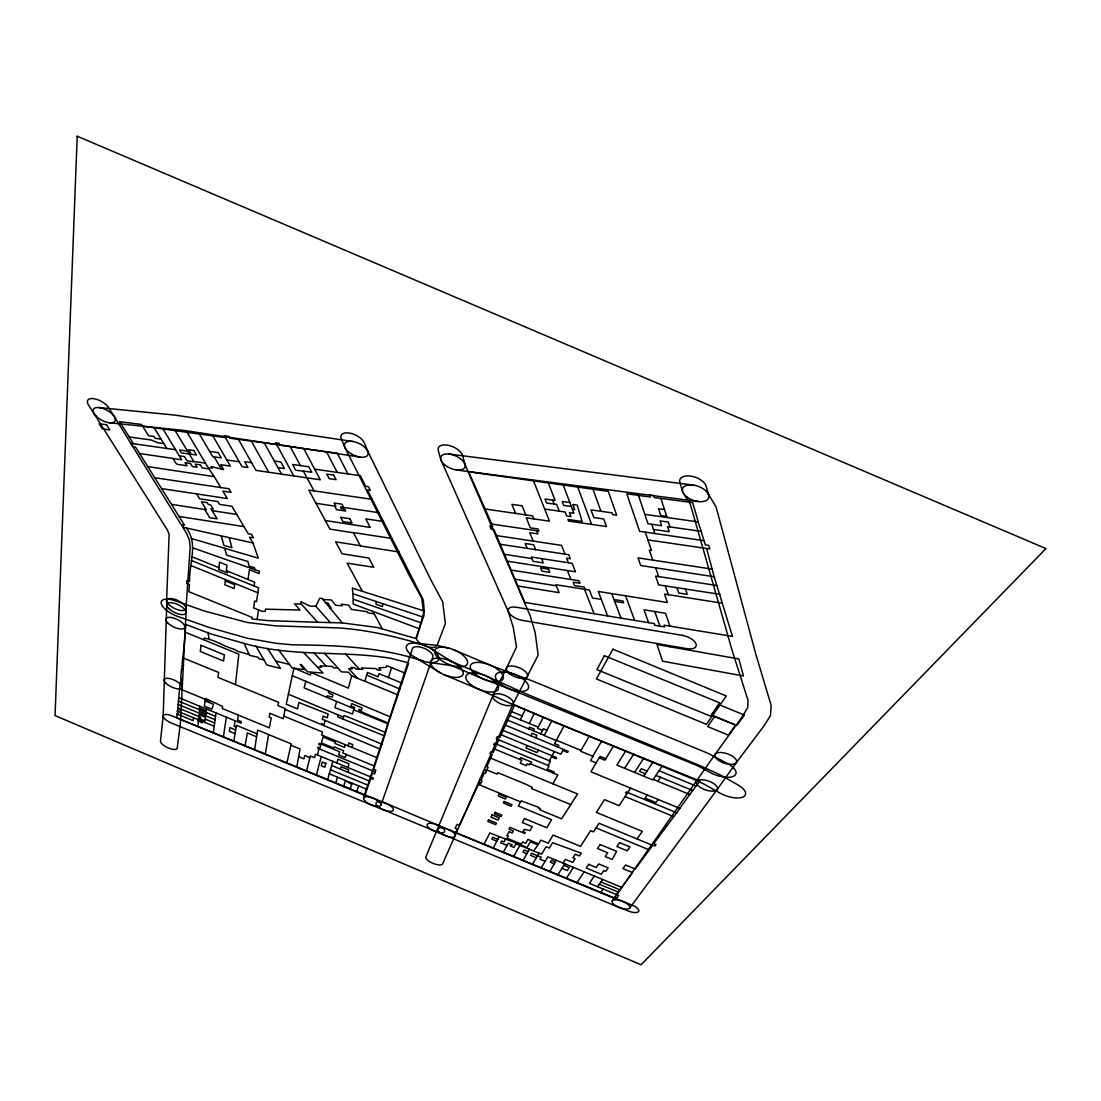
<?xml version="1.0" encoding="UTF-8"?>
<svg xmlns="http://www.w3.org/2000/svg" width="1101" height="1101" viewBox="0 0 1101 1101"><rect width="100%" height="100%" fill="white"/><g stroke="black" fill="none" stroke-linecap="round" stroke-linejoin="round"><path stroke-width="1.5" d="M306.45 771.264L310.303 755.947L314.542 757.681L315.436 754.185L373.308 777.98L372.826 779.37L370.638 778.462L364.871 795.362L213.277 732.894L214.186 726.288L177.233 711.067L178.156 714.232L177.096 713.765L176.848 717.921M376.102 601.476L376.033 604.298L382.556 606.582L382.625 603.637L352.939 593.783L352.348 588.127L424.215 610.986L416.426 638.621L377.175 627.474L342.328 622.905L322.029 598.366L319.717 598.311L315.794 606.252L309.973 606.114L301 601.71L300.683 603.376L317.666 622.271L342.328 622.905M317.666 622.271L267.557 620.606L251.991 618.955L252.212 617.455L188.835 591.677L189.4 584.48L186.688 583.365L186.895 580.544L189.606 581.658C188.918 563.808 198.565 543.591 186.275 527.957L183.881 527.599L182.119 524.75L184.514 525.149L135.533 447.075L132.96 446.689L130.895 443.359L175.582 449.703L181.679 459.75L139.483 453.502M166.746 604.683L163.182 715.98L160.471 741.166A9.125 3.234 25 0 0 168.453 748.006A9.125 3.234 25 0 0 177.22 748.143L180.426 722.985L186.055 612.569M214.186 726.288L215.562 716.324L178.39 701.048L180.275 682.537L181.72 682.95L180.55 679.771L182.202 680.253L182.326 678.945L180.702 678.078L181.596 668.5L183.069 668.913L183.193 667.55L181.761 666.766L181.871 665.651L183.33 666.064L183.468 664.687L182.023 663.903C183.592 651.847 184.17 645.957 185.174 632.153L185.863 624.46L210.773 633.887L243.858 643.342C292.811 657.393 341.833 650.237 391.02 658.357L406.957 662.472L408.443 663.669L388.364 723.137L358.637 710.654L359.077 709.333L361.321 710.269L362.119 707.929L351.797 703.608L351.013 705.961L354.728 707.503L354.288 708.824L304.11 687.864L305.872 681.313M198.731 716.421L198.951 714.577L205.488 717.26L205.034 720.949L198.497 718.251L198.62 717.15L200.575 717.948L200.671 717.219L177.867 707.833L178.513 701.103M352.939 593.783L353.215 604.064L419.715 628.919M193.515 717.769L193.184 720.646L177.123 714.04M197.987 719.614L197.822 720.976L202.185 722.765L202.35 721.416M213.277 732.894L197.795 726.577L198.428 721.224M227.563 571.171L227.356 572.96L218.741 569.465L219.539 562.171L226.944 565.198L226.311 570.662L254.675 582.195L254.111 585.98L258.611 587.81L256.519 601.71L254.634 600.94L253.615 607.931L261.969 611.33L265.176 611.413L265.534 609.156L300.064 610.064L294.462 603.843L301.247 603.995M166.609 600.472L169.127 534.37L167.407 530.049L94.163 413.77M199.611 709.76L199.419 711.466L206.41 714.356L206.616 712.636M199.68 706.209L199.446 708.108L206.369 710.943L206.589 709.072L178.912 697.676M209.644 701.103L205.364 699.355L205.474 698.474L222.595 706.443L222.292 708.507L269.305 727.844L271.259 717.976L269.181 717.123L269.924 713.297L283.15 718.733L285.31 708.617L277.961 705.603L278.636 702.328L217.998 677.418L218.659 672.463L182.656 657.751M248.055 579.498L249.404 569.671L259.065 573.593L259.423 571.254L192.565 547.803M185.973 608.605L190.17 547.087L189.427 540.261L186.812 533.792L114.325 416.66M215.562 716.324L216.03 712.953M257.097 619.491L258.529 609.94M223.338 737.147L226.352 717.191L206.589 709.072M235.435 684.574L238.834 654.228L185.174 632.153M233.797 741.248L236.398 725.298L257.097 733.817M238.38 715.127L237.582 720.082L241.339 721.637L241.078 723.247L226.352 717.191M235.105 720.797L234.21 726.288L236.109 727.059M245.055 745.955L247.34 732.949L256.547 736.748L254.675 749.891M256.547 736.748L257.785 730.114L291.228 743.891L286.838 763.131M268.589 734.573L265.258 754.171M371.106 777.072L372.303 773.067L374.533 773.989L375.799 770.026L373.569 769.117L381.937 744.18L322.29 719.27L323.116 716.077L327.203 717.769L328.181 714.081L298.839 702.493L297.587 708.934L286.246 704.2L293.898 668.252L304.592 669.601L300.105 664.481L301.192 664.55L307.578 671.83L323.006 673.083L303.628 652.494M296.719 767.218L300.022 748.997L290.912 745.253M616.532 894.618L632.538 872.611L622.891 868.593L625.588 865.014L635.277 869.006L652.632 845.389L599.04 823.259L593.48 831.861L590.618 830.677L580.53 846.394L553.087 835.053L548.229 843.187L540.852 840.146L538.664 843.861L527.902 839.416L525.741 843.228L522.631 841.948L521.392 844.109L507.052 838.178L508.235 835.989L506.969 835.48L509.047 831.627L512.254 832.948L513.327 830.966L508.965 829.163L509.928 827.36L524.723 833.471L525.246 832.521L523.03 831.599L524.31 829.314L530.049 830.608L532.278 826.686L522.328 822.557L524.544 818.538L546.853 827.759L551.56 819.681L518.378 805.987L521.131 800.84L538.747 807.35L538.403 807.969L540.453 808.822L539.875 809.841L561.593 818.8L577.598 793.986L490.647 758.121L486.793 766.709L488.087 767.259L486.876 769.957L485.555 769.723L485.087 770.783L486.284 771.278L485.376 773.301L483.036 772.751L482.61 773.755L483.779 774.251L481.591 779.136L480.421 778.668L479.981 779.659L481.977 780.884L481.068 782.907L479.527 782.26L479.1 783.21L480.518 784.146L480.064 785.151L478.371 784.449L459.365 825.351L457.039 824.388L455.126 828.31L457.424 829.259L455.676 832.796L614 898.237L614.853 896.998L616.945 897.865L618.597 895.471L589.379 883.305L594.334 876.038L621.914 887.434M343.54 786.72L345.439 780.458L329.309 773.824L332.832 761.328M317.405 754.997L319.015 748.79L317.804 748.281L318.079 747.18L319.992 747.978L320.735 745.157L318.808 744.372L319.097 743.271L339.562 751.68L338.668 754.846L345.177 757.529L346.099 754.378L342.879 753.043L343.567 750.689L334.071 746.795L333.727 748.006L321.396 742.941L322.937 737.037L335.351 742.143L334.979 743.464L344.517 747.373L345.301 744.689M325.112 720.439L324.038 724.527L321.74 723.591L321.464 724.596L380.093 749.093M336.589 701.433L334.91 707.778L352.499 713.971L353.696 709.815L388.116 723.949L384.579 735.95L337.58 716.875L338.103 714.921M316.276 775.352L321.272 756.58M317.487 667.123L321.533 667.302L320.267 665.926L332.323 666.463L333.575 667.839L337.952 668.032L341.475 671.885L348.384 672.202L351.701 675.904L348.356 688.111L311.046 672.518L310.358 675.009L294.352 668.307M343.017 719.091L344.049 715.375L385.556 732.44M327.589 780.058L329.309 773.824M336.865 762.979L337.924 759.263L349.003 763.833L347.902 767.521M397.901 694.855L364.871 681.299L367.445 672.45L378.015 676.785L378.964 673.661L401.879 683.06M328.759 690.891L328.387 692.199L329.777 693.547L332.887 694.841L332.227 697.084L327.314 695.791L326.846 697.36M335.667 783.389L337.484 777.182M340.402 769.117L341.09 766.778L348.645 769.888L347.944 772.228M348.054 745.817L348.879 743.037L352.829 744.661L352.003 747.441L377.134 757.763M381.937 744.18L384.428 735.908M345.439 780.458L351.618 784.449L350.077 789.417M351.618 784.449L352.017 783.155L348.522 781.724M388.447 677.555L391.584 667.605M356.683 792.087L358.637 785.894L352.017 783.155M363.605 798.019L412.297 648.874A11.065 4.803 23.1 0 1 423.72 648.131A11.065 4.803 23.1 0 1 432.886 656.87L380.96 805.148M490.647 758.121L492.202 754.68L490 753.786L490.881 751.79L493.083 752.671L496.179 745.79L493.743 744.785L494.418 743.313L548.119 765.443L550.445 761.176L496.29 738.867L497.253 736.61L499.744 737.629L514.676 704.957L553.679 721.761L699.906 780.981L689.763 794.509L657.834 781.352L660.614 777.306L692.694 790.518M177.412 711.136L177.825 709.044L180 710.173L180.041 708.934L177.867 707.833M496.854 744.304L498.753 739.872M513.149 703.828L442.616 863.872A9.069 3.22 22.2 0 1 432.913 863.349A9.069 3.22 22.2 0 1 425.839 856.963L492.863 695.598L506.598 667.894M529.457 849.229L522.975 860.514M513.135 703.883A10.941 4.693 21.9 0 0 499.675 693.919A10.941 4.693 21.9 0 0 496.234 701.296A10.941 4.693 21.9 0 0 513.135 703.883L538.155 655.136L535.169 632.483L530.104 615.624L464.677 463.7M506.584 667.922L516.534 646.975L513.162 626.964L508.345 611.716L441.157 460.466M557.959 747.166L558.895 745.446L554.532 743.657L564.249 725.545M509.502 715.375L520.25 719.806L525.287 709.457M528.659 728.834L529.512 727.128L534.274 729.082L533.407 730.789L507.176 719.985M529.264 723.508L534.329 713.31M519.713 759.401L520.608 757.626L531.7 762.209L530.792 763.956L529.856 763.571L529.251 764.782L527.214 763.943L526.306 765.677L520.25 763.199L521.75 760.24L494.693 749.079M530.943 735.688L532.155 733.307L536.903 735.262L535.705 737.642M527.214 745.528L525.961 748.006L537.068 752.575L538.361 750.111M542.573 730.417L537.577 728.353L543.343 717.054M533.407 730.789L540.797 733.844L543.44 728.738L546.963 730.183L551.973 720.536M483.903 844.426L489.849 832.948L527.09 847.453L530.31 841.756L538.031 844.935L533.6 850.935L515.984 843.765L513.947 847.453L510.19 845.912L512.254 844.88L508.235 843.228L503.212 852.449M556.225 740.519L544.169 735.537L546.963 730.183M493.083 848.265L499.152 836.801M505.331 839.361L503.969 841.921L501.588 840.944L500.638 842.76L507.066 845.417M549.344 760.736L551.436 756.882L555.909 758.727L556.514 757.598L501.038 734.739M552.041 755.754L554.326 751.529M530.792 763.956L553.431 773.15L554.078 771.966L547.211 769.131L549 765.801L548.119 765.443M589.296 735.991L580.585 751.24L593.04 756.387L590.563 760.598L596.164 762.91L600.059 756.373L605.784 758.74L613.532 745.928M552.908 783.802L557.849 774.966L553.431 773.15M513.575 856.619L519.906 845.389M592.751 756.263L601.641 741.152M532.389 864.436L539.05 853.192L541.609 854.252L546.096 846.752L549.316 848.073L552.564 842.678L581.273 853.179L579.456 855.972L575.259 854.238L572.933 857.844L575.107 858.725L572.713 862.427L565.419 859.413L563.065 863.115L547.844 856.812L541.045 868.042M596.164 762.91L590.879 771.76L679.785 808.395L689.763 794.509M605.784 758.74L604.903 760.199L599.192 757.846M549.826 871.497L556.184 860.266M625.781 750.841L616.89 765.126L652.865 779.948L662.389 765.856M624.652 768.333L633.667 754.13M557.822 874.827L564.813 863.831L594.334 876.038M566.327 878.364L573.428 867.395M634.548 772.393L643.768 758.176M637.025 838.948L642.365 831.406L596.384 812.428L604.477 799.643L619.134 805.684L627.033 793.628L625.464 792.981L626.152 791.908L676.73 812.744L679.785 808.395M627.735 792.569L630.639 788.137M643.672 776.164L653.031 762.002M576.841 882.809L584.136 871.827M647.14 794.95L645.021 798.06L655.99 802.588L658.137 799.477M715.21 754.226L612.28 900.879M597.609 886.704L602.66 879.479M600.568 892.567L603.114 888.975M717.123 789.582A11.065 4.652 19.2 0 0 704.255 779.976A11.065 4.652 19.2 0 0 699.424 786.775A11.065 4.652 19.2 0 0 717.123 789.582L736.239 762.732M652.494 845.32L654.985 845.898L655.948 844.591L653.705 843.655L676.73 812.744M715.251 754.171L742.157 716.861L747.758 707.544L747.923 699.961L732.041 650.127L690.327 504.175L683.473 493.441M629.744 908.05A9.482 3.454 20.2 0 0 618.501 900.164A9.482 3.454 20.2 0 0 614.826 905.146A9.482 3.454 20.2 0 0 629.744 908.05L717.095 789.61M736.197 762.8A11.409 4.955 18.9 0 0 723.233 752.74A11.409 4.955 18.9 0 0 717.783 759.841A11.409 4.955 18.9 0 0 736.197 762.8L764.094 725.724L770.466 715.65L771.209 705.59L755.809 654.173L716.077 506.969L707.792 493.193M337.952 668.032L324.561 653.375M405.237 673.193L386.864 665.678L386.368 667.289L378.799 667.867L380.822 670.151L377.354 669.986L376.102 668.596L361.568 667.949L362.821 669.339L355.774 669.023L354.522 667.646L350.971 667.467L352.224 668.857L348.728 668.706L357.357 678.216L364.871 681.299M330.011 608.069L331.112 608.124L327.658 602.784L325.566 602.674M322.965 599.508L331.305 599.962L335.709 605.344L342.452 605.715L341.406 604.091L348.714 605.165L351.343 609.404L367.252 611.729L367.982 612.913L374.202 613.821L382.212 628.809M415.49 643.149L436.973 645.379L448.905 648.172M98.897 407.563L175.128 415.132L352.623 441.46M429.61 662.485L453.199 665.844A17.588 7.693 22.7 0 0 465.2 657.38A17.588 7.693 22.7 0 0 437.537 647.897A17.588 7.693 22.7 0 0 447.997 664.068L483.449 679.042M109.508 422.784L184.17 430.45L359.917 457.066M449.222 454.08L692.969 485.032M133.51 443.772L119.541 421.669L141.52 424.435L142.607 426.156L225.402 437.634L242.082 466.686L247.973 467.54L244.642 461.704L251.62 462.681L255.996 470.402L320.308 479.788L303.78 448.616L280.094 445.065L279.2 443.318L275.718 442.781L293.802 475.99M638.484 495.436L650.347 497.046L649.673 495.078L653.705 495.615L654.352 497.611L692.68 502.579L698.295 521.929L644.828 514.373L638.442 495.299L626.813 493.84L639.626 531.329L703.966 540.674L705.397 544.912L708.672 545.353L709.87 548.959L647.883 539.917M225.402 437.634L224.343 435.776L228.774 436.368L229.834 438.226L276.668 444.556M303.78 448.616L337.319 453.213L347.902 473.939L360.412 475.66L365.546 486.284L368.436 486.697L370.294 490.317L367.376 489.904L423.321 600.031L424.215 610.986M456.516 470.003L698.172 501.505M293.898 668.252L292.164 668.032L278.801 650.127M209.644 451.396L218.149 452.607L221.246 457.906L212.754 456.709L199.474 434.152M572.424 509.268L574.763 509.612L572.85 504.506L577.185 505.139L582.112 521.502L567.937 519.438L568.57 521.103L606.472 526.526L603.72 518.97L593.824 517.539L590.989 509.859L612.087 512.873L612.72 514.649L616.684 515.213L608.275 491.376L468.558 471.765L491.83 524.062L492.794 526.539L489.904 526.044L491.074 529.058L493.964 529.54L524.75 602.412L654.324 623.593L654.889 625.34L659.898 626.194L664.687 626.951L664.041 625.175L732.454 636.392L714.329 577.296L706.622 548.518M129.244 436.959L151.209 440.028L157.787 442.685L163.774 443.51M274.3 461.016L280.81 461.925L284.43 468.544L277.947 467.608L264.254 442.822M303.463 471.297L295.715 470.196L292.632 464.498L308.831 466.769L311.748 472.26L303.339 471.049L313.991 490.867L372.193 499.372M313.991 490.867L308.844 490.11L315.973 503.308L335.874 506.281L334.14 503.019L342.067 504.203L343.76 507.451L379.033 512.708M666.669 516.341L664.481 509.584L658.618 508.772L660.806 515.516L666.669 516.341L667.027 517.511M166.802 448.465L161.104 439.161L155.117 438.322L153.947 436.45L148.511 435.693L142.607 426.156M569.864 502.538L562.212 501.464L563.74 505.428L571.378 506.515L573.924 513.231L569.382 512.598L570.896 516.562L566.602 515.942L565.074 511.979L544.678 509.047M187.514 451.107L179.559 449.979L181.307 452.883L189.262 454.011L193.941 461.814L186.964 460.81L184.404 456.571L179.312 455.842M669.931 526.911L668.376 522.039L660.049 520.869L661.632 525.727L647.952 523.773L644.828 514.373M548.188 482.555L555.124 500.46L544.967 499.014L546.509 502.978L556.666 504.423L559.267 511.139M314.68 469.177L347.902 473.939M226.834 459.97L239.22 461.732M193.735 461.47L205.46 463.149M212.92 436.024L230.384 466.095L220.751 464.718L223.572 469.521L211.254 466.645L212.163 468.173L208.103 467.581L187.142 432.335M703.966 540.674L701.186 531.384L667.564 526.567L669.229 531.714L653.471 529.443L651.778 524.31M485.39 509.034L532.581 515.874L533.806 518.888M343.76 507.451L340.388 506.955L341.282 508.648L344.668 509.144L345.631 511.015L336.534 509.653L334.635 506.102M147.878 466.618L214.282 476.623L220.751 487.537M491.83 524.062L538.898 531.04L538.072 528.989L530.365 527.861L526.237 517.8L549.482 521.172L533.338 480.463M155.021 477.765L228.939 488.748L231.045 492.312L222.884 491.101L227.301 498.533L161.737 488.638M204.703 509.502L206.3 509.735L201.428 501.767L207.249 502.662L208.364 504.492L210.731 504.864L213.305 509.102L210.938 508.745L217.09 518.832L209.727 517.676L204.703 509.502L171.605 504.396M717.233 585.553L655.604 576.14L658.659 584.906L719.999 594.347M496.317 535.554L561.565 545.38L565.006 554.133L568.763 554.711L570.373 558.785L566.616 558.207L568.419 562.762L572.162 563.34L575.479 571.804L507.176 561.152M712.264 569.121L638.016 557.877L640.686 565.515L714.604 576.828M383.588 521.544L365.793 518.874L370.197 527.407L325.29 520.553M499.895 544.224L565.006 554.133M568.419 562.762L531.301 557.037L533.118 561.372L543.302 562.955L541.527 558.606M504.286 554.298L531.948 558.592M212.094 510.644L236.756 514.442M392.396 538.568L353.38 532.554L360.426 545.931L399.113 552M353.49 532.76L329.915 529.127L315.973 503.308M179.119 516.452L243.968 526.608L248.22 533.751L251.468 534.274L253.574 537.825L249.542 537.192L252.996 542.999L258.322 558.207L191.354 538.472M517.773 585.966L559.129 592.627L555.895 584.714L589.393 590.04L592.476 597.981L601.297 599.398M360.302 545.711L335.626 541.83L342.067 553.775L368.876 558.042L373.721 567.263L347.145 563.148L362.394 591.333M607.559 615.789L598.27 591.457L667.385 602.495L664.522 594.072L722.421 603.252M510.878 570.029L578.988 580.764L579.993 583.269L573.167 582.181L574.488 585.539L584.163 587.094L585.044 589.365M514.841 579.195L556.363 585.801M614.014 599.536L614.688 601.394L623.689 602.839L623.001 600.981L614.014 599.536L611.784 593.604M275.69 660.999L289.467 664.44M186.275 527.957L252.996 542.999M263.937 659.926L259.038 658.797L258.267 657.338L249.542 655.329L244.105 643.301M249.184 654.489L237.417 651.255L234.527 649.384C223.847 646.48 215.314 639.956 204.098 638.098L204.442 640.121M421.394 644.333C394.158 636.089 366.179 629.689 337.704 627.9L275.25 625.836L247.202 622.478L204.593 611.083L175.183 600.761A16.639 6.744 25.9 0 0 161.2 603.224A16.639 6.744 25.9 0 0 177.591 616.381L209.396 627.515L247.353 638.236L276.076 643.301L292.26 644.814C336.521 645.241 381.469 646.948 423.761 661.302M382.625 603.637L422.523 616.877M353.71 599.384L421.201 622.877M513.685 674.073L531.962 680.762L708.094 753.359L727.981 763.695A17.822 7.652 19 0 1 733.583 776.233A17.822 7.652 19 0 1 710.186 772.462L697.58 765.759L510.341 689.295M513.974 674.184L490.564 665.348M510.052 689.185L483.05 678.877M622.808 901.444L631.713 904.981A9.496 3.454 20.1 0 1 638.704 911.463A9.496 3.454 20.1 0 1 628.065 910.967L619.23 907.472M373.225 798.211L385.667 803.221M371.354 804.927L383.699 809.896M191.739 556.624L218.948 567.676M191.23 560.437L254.111 585.98M190.968 565.584L257.854 592.765M511.483 711.549L522.149 715.939M655.935 775.379L660.614 777.306M653.306 779.302L657.944 781.215M366.688 675.064L399.869 689.02M351.701 675.904L357.357 678.216M288.366 694.208L343.553 717.164M283.728 716.063L322.538 732.014L321.74 735L352.003 747.441M346.099 754.378L374.56 766.09M179.848 688.854L205.364 699.355M319.015 748.79L375.207 771.897M331.649 765.525L369.716 781.187M178.128 704.461L215.094 719.682M235.642 729.963L229.916 727.61L229.338 731.284L235.05 733.638M299.197 756.896L303.945 758.837L304.771 755.52L309.89 757.626M330.451 769.75L368.257 785.316M528.108 851.582L524.186 849.972L522.975 852.091L526.884 853.715M205.268 719.104L214.64 722.972M358.637 785.894L366.853 789.266M659.072 770.769L696.093 786.018M647.016 771.085L641.305 768.732L639.557 771.402L645.255 773.755M520.25 719.806L538.183 727.183M540.797 733.844L544.307 735.289M556.349 740.244L581.039 750.414M505.153 725.05L568.171 751.364L567.579 752.437L562.859 750.497L560.822 754.199L502.909 730.335M625.107 796.573L673.495 816.515M486.876 769.957L497.019 774.141L497.748 772.654L525.934 784.27L532.155 787.325L531.494 788.577L571.171 804.735M596.026 827.897L649.191 849.862M480.064 785.151L520.58 801.872M600.94 881.942L620.069 889.856M554.546 863.941L550.294 862.179L551.477 860.294L555.207 861.849M496.826 841.192L491.83 839.127L492.78 837.31L497.79 839.389M536.338 857.748L530.421 855.298L531.604 853.275L541.197 857.239L540.027 859.207L545.133 861.312M599.302 884.282L618.267 892.113M373.432 798.294L172.073 715.884A9.4 3.413 25.1 0 0 163.182 715.967A9.4 3.413 25.1 0 0 171.536 723.109L371.147 804.845M623.138 901.581L437.358 824.938M618.9 907.334L383.341 809.744M533.6 850.935L539.05 853.192M563.065 863.115L564.813 863.831M563.85 865.331L569.245 867.574L567.318 870.547L561.95 868.317M285.118 709.416L321.464 724.596M449.841 660.806L485.335 675.656M444.033 674.693L479.004 689.322M292.302 675.642L390.456 716.944M197.795 726.577L178.183 718.458M386.024 803.372L437.441 824.979M454.19 649.975L490.165 665.169M485.899 675.904L525.438 693.589L700.332 765.787L719.971 774.76L737.918 784.903A17.575 7.418 18.9 0 1 742.969 797.014A17.575 7.418 18.9 0 1 719.779 792.968L703.966 784.063L690.134 777.843L518.337 706.911L478.44 689.088M452.69 662.128L431.069 648.709M441.226 673.385L414.224 656.98M314.115 652.962L326.281 666.188M345.755 654.159L359.298 669.174M315.794 606.252L330.383 622.629M267.474 648.338L280.494 668.403L266.869 665.018L255.886 645.998M94.232 413.88L88.493 405.017A12.359 5.684 28.7 0 1 93.613 398.658A12.359 5.684 28.7 0 1 108.586 407.645L114.256 416.536M172.953 458.498L176.27 463.893L179.146 464.636L186.95 465.764L185.064 462.654L190.487 463.438L192.372 466.549L197.093 467.237L195.207 464.113L200.396 464.87L202.267 467.98L208.901 468.93L214.282 476.623M154.057 427.67L161.104 439.161M196.625 493.909L199.611 498.794L217.888 501.561L219.581 504.382L231.898 506.254L243.968 526.608M163.003 429.018L175.582 449.703M175.293 430.808L189.262 454.011M214.186 456.901L221.411 469.205M238.449 439.409L251.62 462.681M251.303 441.074L268.589 471.971M277.947 467.608L281.498 474.077M290.196 446.607L300.422 465.613M372.922 611.427L374.202 613.821M326.543 451.823L337.209 472.37M345.053 447.777L409.71 576.25L421.669 598.036L424.023 615.445L416.316 636.956A11.203 4.927 23.1 0 0 424.958 645.847A11.203 4.927 23.1 0 0 437.001 645.544L445.368 623.648L442.726 601.958L430.711 579.566L367.583 450.832M344.847 447.323L341.296 438.969A12.895 6.482 25.5 0 1 349.526 433.092A12.895 6.482 25.5 0 1 364.335 442.919L367.775 451.286M515.667 513.424L511.882 504.354L522.094 505.813L525.824 514.91M527.186 548.367L525.163 543.495L533.627 544.775L535.65 549.66M533.201 541.114L529.732 532.691L537.976 533.916L536.669 530.71M567.4 570.538L570.965 579.498M584.535 589.269L594.058 613.615M552.551 500.088L554.092 504.065M563.148 484.839L571.378 506.515M614.688 601.394L620.868 617.867M577.722 487L591.622 524.448M625.616 595.806L634.589 620.317M592.944 489.119L600.953 511.277M648.599 622.629L644.03 609.789L665.472 613.285L669.89 626.084M659.898 626.194L654.792 611.537M665.321 585.938L668.321 594.678M655.604 567.799L658.646 576.607M652.714 560.106L649.329 550.142L651.462 550.445L645.269 532.168M676.991 587.728L678.766 593.026L687.258 594.347L685.51 589.007M653.471 529.443L654.847 533.545M698.117 521.902L701.186 531.384M660.93 498.505L664.481 509.584M682.565 491.528L679.881 482.637A13.914 7.514 19.7 0 1 690.547 476.072A13.914 7.514 19.7 0 1 706.126 486.202L708.672 495.12M440.827 459.571L438.308 450.639A13.157 6.785 24 0 1 448.3 445.313A13.157 6.785 24 0 1 462.613 455.663L464.994 464.594M221.26 535.843L223.888 545.367L231.912 547.72L229.173 537.618M224.714 548.312L226.572 555.138L247.904 561.441L249.129 566.12L254.469 567.703L254.978 569.699M207.993 632.401L209.135 639.543M166.746 604.944L166.595 600.802M186.055 612.321L185.986 608.289M77.208 136.221L55.05 715.595L641.085 964.779L1045.95 548.587L77.208 136.221M200.988 645.282L200.299 651.489L223.558 661.027L224.398 654.875L200.988 645.282M225.278 580.915L224.824 584.796L234.155 588.581L234.651 584.727L225.278 580.915M205.061 700.855L204.401 706.168L211.832 709.223L213.566 704.365L205.061 700.855M325.841 763.42L324.809 767.232L321.286 765.787L322.318 761.975L325.841 763.42M499.111 794.179L498.202 796.023L505.373 798.982L506.322 797.152L499.111 794.179M488.569 819.873L487.784 821.401L495.698 824.677L496.482 823.135L488.569 819.873M492.078 814.919L490.922 817.162L498.024 820.08L499.193 817.864L492.078 814.919M504.244 801.514L503.474 803.042L511.194 806.235L511.993 804.707L504.244 801.514M495.161 812.373L494.363 813.928L501.024 816.681L501.836 815.139L495.161 812.373M604.353 655.673L596.935 669.614L710.613 716.173L719.696 702.878L604.353 655.673M612.94 649.205L596.425 678.945L706.36 724.348L726.33 696.011L612.94 649.205M600.128 844.536L597.499 848.513L607.766 852.752L605.178 856.564L612.17 859.468L616.67 851.362L600.128 844.536M588.677 864.34L586.227 868.015L601.27 874.222L603.775 870.588L605.688 871.373L608.151 867.822L598.696 863.927L596.288 867.492L588.677 864.34M619.574 842.637L616.89 846.559L627.24 850.839L629.978 846.93L619.574 842.637M718.857 704.571L711.507 715.127L736.789 725.545L744.441 715.1L718.857 704.571M714.673 716.434L707.571 726.55L728.408 735.151L735.633 725.077L714.673 716.434M106.522 424.766L99.09 423.734L102.407 428.881L109.797 429.913L106.522 424.766M193.776 450.474L188.601 449.759L191.299 454.259L196.46 454.974L193.776 450.474M333.686 475.095L326.818 474.118L329.213 478.674L336.08 479.664L333.686 475.095M349.76 518.681L340.622 517.291L342.906 521.613L352.045 522.989L349.76 518.681M548.546 569.134L540.646 567.91L542.009 571.158L549.867 572.396L548.546 569.134M682.29 635.373L516.438 607.257A11.863 5.519 22 0 0 508.442 611.922A11.863 5.519 22 0 0 522.053 620.29L686.584 648.613A12.345 5.877 19.6 0 0 696.066 643.989A12.345 5.877 19.6 0 0 682.29 635.373M670.014 646.796L656.994 644.498L662.596 661.206L743.436 675.973L738.881 658.962L670.014 646.796M475.701 674.624A17.602 7.693 22.2 0 0 502.992 679.014A17.602 7.693 22.2 0 0 481.729 662.692A17.602 7.693 22.2 0 0 475.701 674.624M471.311 684.987A17.41 7.528 22.2 0 0 498.202 689.254A17.41 7.528 22.2 0 0 476.994 673.234A17.41 7.528 22.2 0 0 471.311 684.987M410.315 654.063A17.465 7.583 23.1 0 0 438.088 660.6A17.465 7.583 23.1 0 0 419.426 643.81A17.465 7.583 23.1 0 0 410.315 654.063M444.556 464.705A13.088 6.716 23.9 0 0 464.856 467.347A13.088 6.716 23.9 0 0 449.291 454.08A13.088 6.716 23.9 0 0 444.556 464.705M686.804 496.923A13.845 7.432 19.7 0 0 708.617 498.024A13.845 7.432 19.7 0 0 691.4 484.894A13.845 7.432 19.7 0 0 686.804 496.923M364.72 800.716A9.386 3.454 22.9 0 0 379.859 806.125A9.386 3.454 22.9 0 0 372.289 797.867A9.386 3.454 22.9 0 0 364.72 800.716M168.825 608.536A10.542 4.28 25.9 0 0 185.381 613.835A10.542 4.28 25.9 0 0 175.004 603.444A10.542 4.28 25.9 0 0 168.825 608.536M168.247 603.995A10.583 4.308 26 0 0 184.996 609.995A10.583 4.308 26 0 0 175.637 599.577A10.583 4.308 26 0 0 168.247 603.995M346.251 449.607A12.827 6.413 25.4 0 0 366.867 456.007A12.827 6.413 25.4 0 0 355.761 442.189A12.827 6.413 25.4 0 0 346.251 449.607M165.907 683.157A9.758 3.688 25.4 0 0 181.348 688.469A9.758 3.688 25.4 0 0 172.141 679.248A9.758 3.688 25.4 0 0 165.907 683.157M167.613 622.767A10.391 4.156 25.8 0 0 184.032 628.465A10.391 4.156 25.8 0 0 174.481 618.322A10.391 4.156 25.8 0 0 167.613 622.767M95.773 415.806A12.29 5.629 28.5 0 0 114.724 421.477A12.29 5.629 28.5 0 0 102.173 408.237A12.29 5.629 28.5 0 0 95.773 415.806M434.276 668.624A17.396 7.528 22.7 0 0 462.172 675.642A17.396 7.528 22.7 0 0 444.391 658.976A17.396 7.528 22.7 0 0 434.276 668.624M497.68 681.299A17.63 7.707 21.9 0 0 526.457 690.286A17.63 7.707 21.9 0 0 511.937 673.482A17.63 7.707 21.9 0 0 497.68 681.299M441.019 833.443A9.4 3.454 22.1 0 0 455.346 836.182A9.4 3.454 22.1 0 0 443.675 828.062A9.4 3.454 22.1 0 0 441.019 833.443M430.216 828.929A9.4 3.454 22.2 0 0 444.556 831.737A9.4 3.454 22.2 0 0 432.941 823.576A9.4 3.454 22.2 0 0 430.216 828.929M377.161 805.794A9.386 3.454 22.8 0 0 392.328 811.079A9.386 3.454 22.8 0 0 384.552 802.808A9.386 3.454 22.8 0 0 377.161 805.794M509.859 673.922A11.285 4.982 21.8 0 0 527.393 676.606A11.285 4.982 21.8 0 0 513.754 666.188A11.285 4.982 21.8 0 0 509.859 673.922"/></g></svg>
